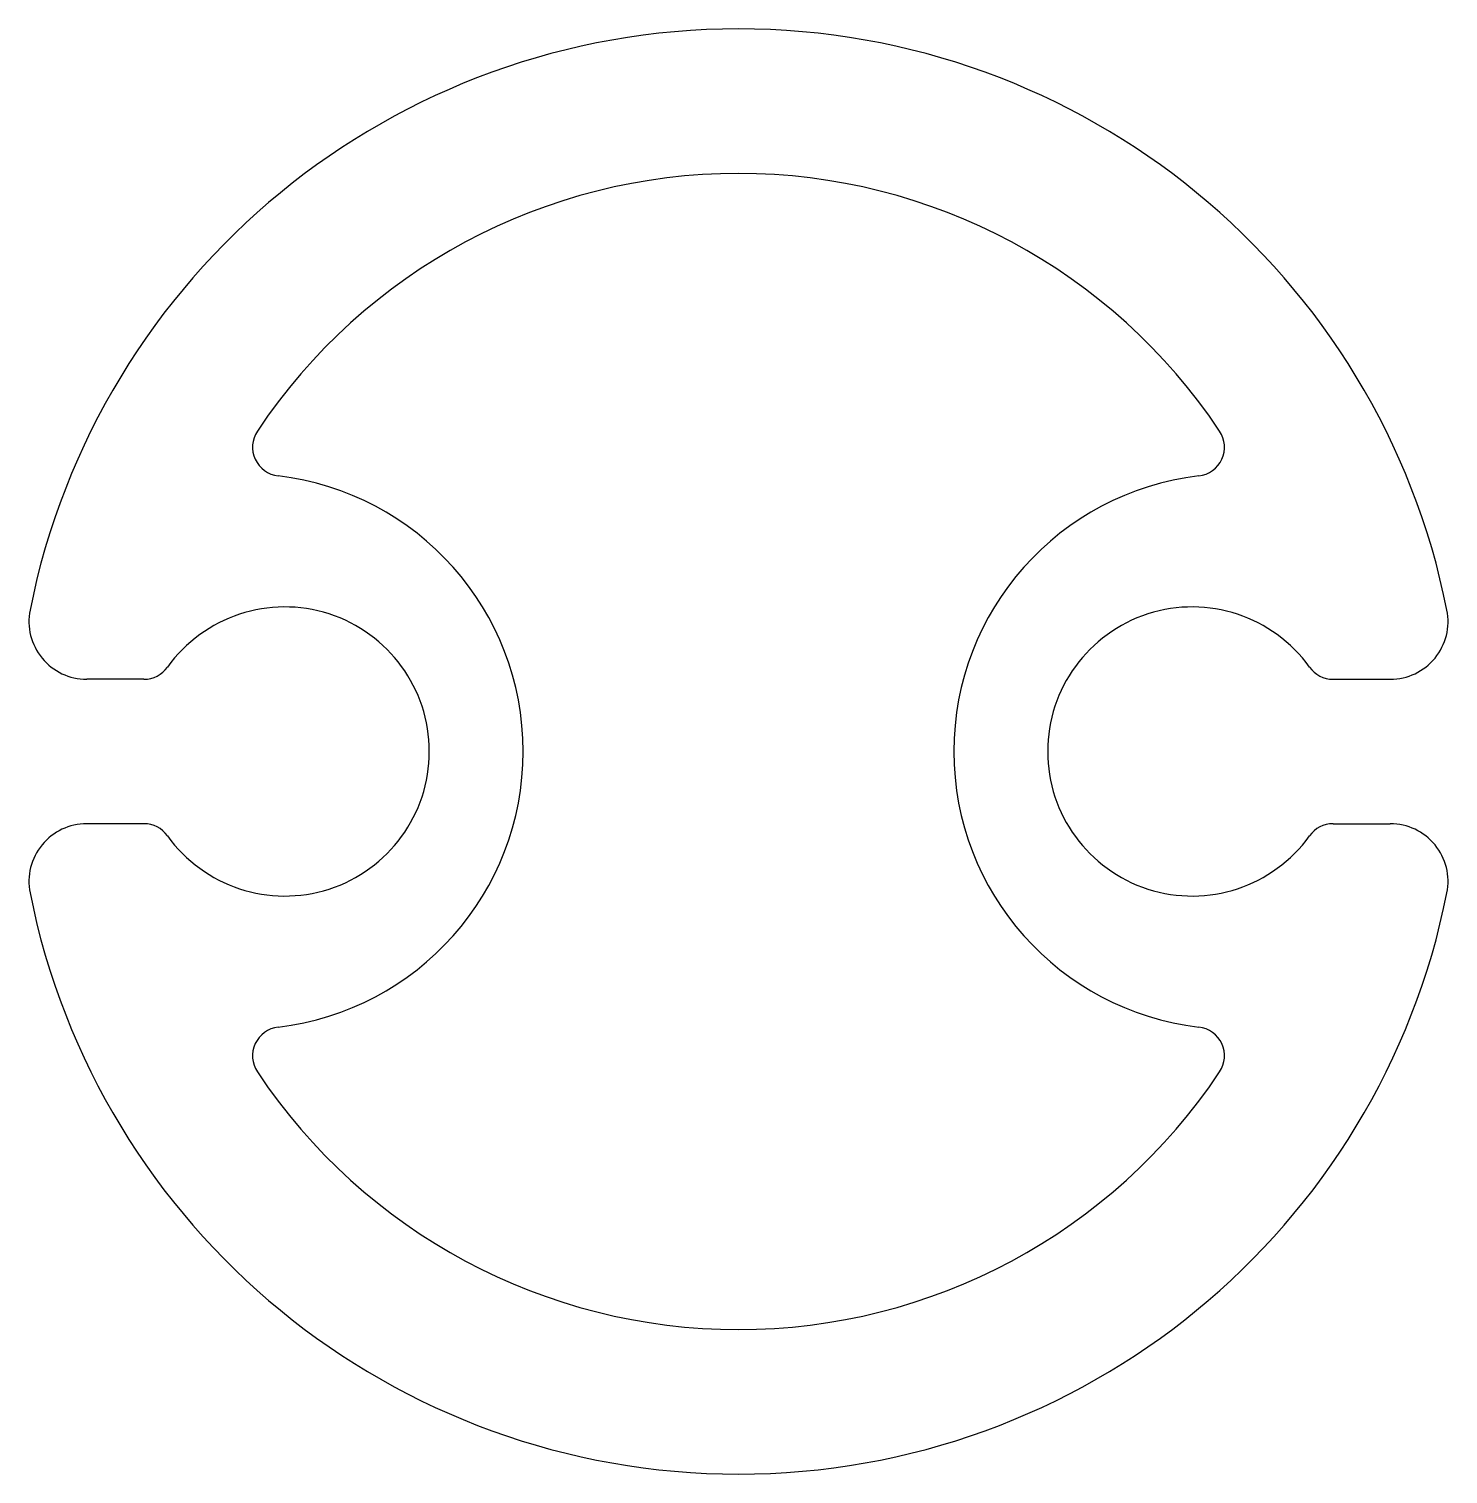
# Model space of a CAD drawing. Extents: x 728.4 to 777.5, y 708.8 to 758.8.
import ezdxf

# ---------------------------------------------------------------- set-up
doc = ezdxf.new("R2010")
doc.units = 0
doc.layers.get('0').update_dxf_attribs({"linetype": 'CONTINUOUS'})

msp = doc.modelspace()

# ---------------------------------------------------------------- linework, layer by layer
for p, q in [((732.394, 736.289), (730.412, 736.289)), ((773.541, 736.289), (775.523, 736.289)), ((732.394, 731.289), (730.412, 731.289)), ((773.541, 731.289), (775.523, 731.289))]:
    msp.add_line(p, q)
for centre, radius, start, end in [((752.967, 733.789), 25, 11.2828, 168.7172), ((752.967, 733.789), 20, 33.6491, 146.3509), ((737.151, 744.317), 1, 146.3509, 263.3174), ((768.784, 744.317), 1, 276.6826, 33.6491), ((735.917, 733.789), 9.6, 276.6826, 83.3174), ((770.017, 733.789), 9.6, 96.6826, 263.3174), ((730.412, 738.289), 2, 168.7172, 270), ((737.267, 733.789), 5, 215.6853, 144.3147), ((768.667, 733.789), 5, 35.6853, 324.3147), ((775.523, 738.289), 2, 270, 11.2828), ((732.394, 737.289), 1, 270, 324.3147), ((773.541, 737.289), 1, 215.6853, 270), ((730.412, 729.289), 2, 90, 191.2828), ((732.394, 730.289), 1, 35.6853, 90), ((773.541, 730.289), 1, 90, 144.3147), ((775.523, 729.289), 2, 348.7172, 90), ((752.967, 733.789), 25, 191.2828, 348.7172), ((737.151, 723.261), 1, 96.6826, 213.6491), ((768.784, 723.261), 1, 326.3509, 83.3174), ((752.967, 733.789), 20, 213.6491, 326.3509)]:
    msp.add_arc(centre, radius, start, end)

doc.saveas('drawing.dxf')
